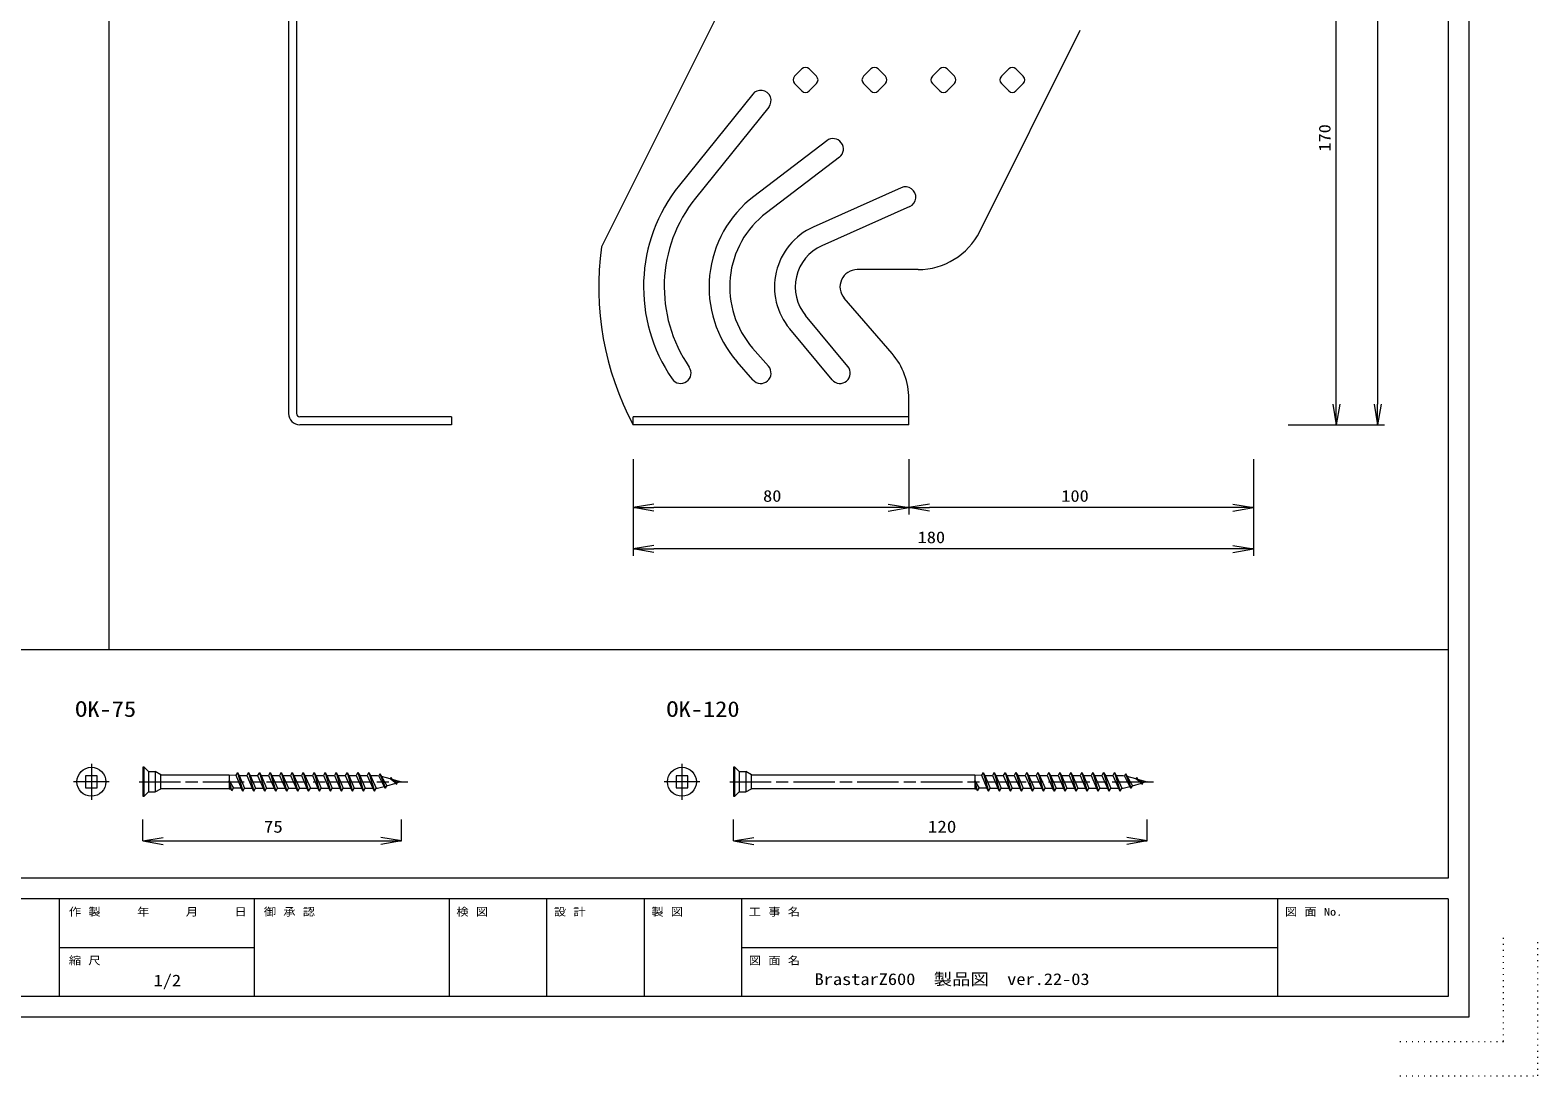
# Model space of a CAD drawing. Units: millimetres on the paper. Extents: x -420 to 420, y -297 to 297.
# Drawn here: x -17.5 to 420, y -297 to 6.2 of the extents above; entities that cross this region are included whole.
import ezdxf
from ezdxf.enums import TextEntityAlignment as Align

# ---------------------------------------------------------------- set-up
doc = ezdxf.new("R2010")
doc.units = ezdxf.units.MM
doc.linetypes.add('CHAIN', pattern=[18.5, 12, -1.5, 3.5, -1.5])
doc.linetypes.add('DOTTED', pattern=[1.75, 0.25, -1.5])
for name, color, linetype, lineweight in [('0-0__0-1_レイヤ15', 7, 'Continuous', 13), ('0-1__0-2_レイヤ14', 7, 'Continuous', 13), ('0-2__0-3_レイヤ0', 2, 'Continuous', 13), ('0-3_ADD_LINE', 9, 'DOTTED', 13)]:
    doc.layers.add(name, color=color, linetype=linetype, lineweight=lineweight)
doc.styles.add('ＭＳ ゴシック', font='')
doc.styles.get('ＭＳ ゴシック').set_extended_font_data('MS Gothic')

msp = doc.modelspace()

# ---------------------------------------------------------------- linework, layer by layer
at = {"layer": '0-0__0-1_レイヤ15', "color": 2}
for p, q in [((394, -245.716), (-394, -245.716)), ((-9.051, -245.716), (-9.051, -274)), ((47.518, -245.716), (47.518, -274)), ((104.086, -245.716), (104.086, -274)), ((132.37, -245.716), (132.37, -274)), ((160.655, -245.716), (160.655, -274)), ((188.939, -245.716), (188.939, -274)), ((344.503, -245.716), (344.503, -274)), ((394, -245.716), (394, -274)), ((47.518, -259.858), (-9.051, -259.858)), ((344.503, -259.858), (188.939, -259.858)), ((394, -274), (-394, -274))]:
    msp.add_line(p, q, dxfattribs=at)
msp.add_lwpolyline([(400, 280), (400, -280), (-400, -280)], dxfattribs=at)
at = {"layer": '0-1__0-2_レイヤ14', "color": 4}
for p, q in [((5.38, 274), (5.38, -173.332)), ((394, 274), (394, -239.716)), ((394, -239.716), (-394, -239.716))]:
    msp.add_line(p, q, dxfattribs=at)
at = {"layer": '0-2__0-3_レイヤ0'}
for p, q in [((57.522, 161.803), (57.522, -104.897)), ((59.822, 161.803), (59.822, -104.897)), ((243.702, 134.164), (148.315, -56.61)), ((258.05, -52.141), (287.243, 6.246)), ((206.461, -5.015), (204.34, -7.136)), ((210.704, -7.136), (208.583, -5.015)), ((226.461, -5.015), (224.34, -7.136)), ((230.704, -7.136), (228.583, -5.015)), ((246.461, -5.015), (244.34, -7.136)), ((250.704, -7.136), (248.583, -5.015)), ((266.461, -5.015), (264.34, -7.136)), ((270.704, -7.136), (268.583, -5.015)), ((192.186, -12.315), (170.921, -38.712)), ((204.34, -9.257), (206.461, -11.379)), ((208.583, -11.379), (210.704, -9.257)), ((224.34, -9.257), (226.461, -11.379)), ((228.583, -11.379), (230.704, -9.257)), ((244.34, -9.257), (246.461, -11.379)), ((248.583, -11.379), (250.704, -9.257)), ((264.34, -9.257), (266.461, -11.379)), ((268.583, -11.379), (270.704, -9.257)), ((196.858, -16.079), (175.593, -42.476)), ((213.704, -25.81), (192.523, -41.947)), ((217.34, -30.583), (196.159, -46.719)), ((235.299, -39.457), (209.779, -50.846)), ((237.745, -44.936), (212.224, -56.325)), ((240.161, -63.197), (222.522, -63.197)), ((232.653, -87.564), (218.739, -71.466)), ((219.827, -91.277), (207.533, -76.517)), ((215.217, -95.117), (202.923, -80.357)), ((196.782, -91.224), (192.179, -85.95)), ((192.262, -95.169), (187.659, -89.895)), ((237.522, -108.197), (237.522, -100.642)), ((104.822, -105.897), (60.822, -105.897)), ((104.822, -108.197), (60.822, -108.197)), ((104.822, -105.897), (104.822, -108.197)), ((157.522, -108.197), (157.522, -105.897)), ((237.522, -105.897), (157.522, -105.897)), ((237.522, -108.197), (157.522, -108.197)), ((15.654, -207.532), (15.254, -207.532)), ((15.654, -207.532), (16.904, -208.782)), ((16.904, -208.782), (18.86, -208.782)), ((20.454, -209.702), (18.86, -208.782)), ((40.254, -209.702), (40.254, -213.762)), ((42.687, -209.032), (42.259, -209.773)), ((42.687, -209.032), (43.178, -209.882)), ((42.687, -209.032), (44.277, -214.432)), ((43.178, -209.882), (44.768, -213.582)), ((43.178, -209.882), (45.376, -209.882)), ((45.867, -209.032), (45.376, -209.882)), ((45.376, -209.882), (46.966, -213.582)), ((45.867, -209.032), (46.358, -209.882)), ((45.867, -209.032), (47.457, -214.432)), ((46.358, -209.882), (47.948, -213.582)), ((46.358, -209.882), (48.556, -209.882)), ((49.047, -209.032), (48.556, -209.882)), ((48.556, -209.882), (50.146, -213.582)), ((49.047, -209.032), (49.538, -209.882)), ((49.047, -209.032), (50.637, -214.432)), ((49.538, -209.882), (51.128, -213.582)), ((49.538, -209.882), (51.736, -209.882)), ((52.227, -209.032), (51.736, -209.882)), ((51.736, -209.882), (53.326, -213.582)), ((52.227, -209.032), (52.718, -209.882)), ((52.227, -209.032), (53.817, -214.432)), ((52.718, -209.882), (54.308, -213.582)), ((52.718, -209.882), (54.916, -209.882)), ((55.407, -209.032), (54.916, -209.882)), ((54.916, -209.882), (56.506, -213.582)), ((55.407, -209.032), (55.898, -209.882)), ((55.407, -209.032), (56.997, -214.432)), ((55.898, -209.882), (57.488, -213.582)), ((55.898, -209.882), (58.096, -209.882)), ((58.587, -209.032), (58.096, -209.882)), ((58.096, -209.882), (59.686, -213.582)), ((58.587, -209.032), (59.078, -209.882)), ((58.587, -209.032), (60.177, -214.432)), ((59.078, -209.882), (60.668, -213.582)), ((59.078, -209.882), (61.276, -209.882)), ((61.767, -209.032), (61.276, -209.882)), ((61.276, -209.882), (62.866, -213.582)), ((61.767, -209.032), (62.258, -209.882)), ((61.767, -209.032), (63.357, -214.432)), ((62.258, -209.882), (63.848, -213.582)), ((62.258, -209.882), (64.456, -209.882)), ((64.947, -209.032), (64.456, -209.882)), ((64.456, -209.882), (66.046, -213.582)), ((64.947, -209.032), (65.438, -209.882)), ((64.947, -209.032), (66.537, -214.432)), ((65.438, -209.882), (67.028, -213.582)), ((65.438, -209.882), (67.636, -209.882)), ((68.127, -209.032), (67.636, -209.882)), ((67.636, -209.882), (69.226, -213.582)), ((68.127, -209.032), (68.618, -209.882)), ((68.127, -209.032), (69.717, -214.432)), ((68.618, -209.882), (70.208, -213.582)), ((68.618, -209.882), (70.816, -209.882)), ((71.307, -209.032), (70.816, -209.882)), ((70.816, -209.882), (72.406, -213.582)), ((71.307, -209.032), (71.798, -209.882)), ((71.307, -209.032), (72.897, -214.432)), ((71.798, -209.882), (73.388, -213.582)), ((71.798, -209.882), (73.996, -209.882)), ((74.487, -209.032), (73.996, -209.882)), ((73.996, -209.882), (75.586, -213.582)), ((74.487, -209.032), (74.978, -209.882)), ((74.487, -209.032), (76.077, -214.432)), ((74.978, -209.882), (76.568, -213.582)), ((74.978, -209.882), (77.176, -209.882)), ((77.667, -209.032), (77.176, -209.882)), ((77.176, -209.882), (78.766, -213.582)), ((77.667, -209.032), (78.158, -209.882)), ((77.667, -209.032), (79.257, -214.432)), ((78.158, -209.882), (79.748, -213.582)), ((78.158, -209.882), (80.356, -209.882)), ((80.847, -209.032), (80.356, -209.882)), ((80.356, -209.882), (81.946, -213.582)), ((80.847, -209.032), (81.338, -209.882)), ((80.847, -209.032), (82.437, -214.432)), ((81.338, -209.882), (82.928, -213.582)), ((81.338, -209.882), (83.349, -209.882)), ((83.349, -209.882), (83.686, -209.972)), ((84.027, -209.382), (83.686, -209.972)), ((84.027, -209.382), (84.493, -210.188)), ((84.027, -209.382), (85.617, -213.609)), ((187.01, -207.532), (186.61, -207.532)), ((187.01, -207.532), (188.26, -208.782)), ((188.26, -208.782), (190.217, -208.782)), ((191.81, -209.702), (190.217, -208.782)), ((256.61, -209.702), (256.61, -213.762)), ((259.043, -209.032), (258.615, -209.773)), ((259.043, -209.032), (259.534, -209.882)), ((259.043, -209.032), (260.633, -214.432)), ((259.534, -209.882), (261.124, -213.582)), ((259.534, -209.882), (261.733, -209.882)), ((262.223, -209.032), (261.733, -209.882)), ((261.733, -209.882), (263.323, -213.582)), ((262.223, -209.032), (262.714, -209.882)), ((262.223, -209.032), (263.813, -214.432)), ((262.714, -209.882), (264.304, -213.582)), ((262.714, -209.882), (264.913, -209.882)), ((265.403, -209.032), (264.913, -209.882)), ((264.913, -209.882), (266.503, -213.582)), ((265.403, -209.032), (265.894, -209.882)), ((265.403, -209.032), (266.993, -214.432)), ((265.894, -209.882), (267.484, -213.582)), ((265.894, -209.882), (268.093, -209.882)), ((268.583, -209.032), (268.093, -209.882)), ((268.093, -209.882), (269.683, -213.582)), ((268.583, -209.032), (269.074, -209.882)), ((268.583, -209.032), (270.173, -214.432)), ((269.074, -209.882), (270.664, -213.582)), ((269.074, -209.882), (271.273, -209.882)), ((271.763, -209.032), (271.273, -209.882)), ((271.273, -209.882), (272.863, -213.582)), ((271.763, -209.032), (272.254, -209.882)), ((271.763, -209.032), (273.353, -214.432)), ((272.254, -209.882), (273.844, -213.582)), ((272.254, -209.882), (274.453, -209.882)), ((274.943, -209.032), (274.453, -209.882)), ((274.453, -209.882), (276.043, -213.582)), ((274.943, -209.032), (275.434, -209.882)), ((274.943, -209.032), (276.533, -214.432)), ((275.434, -209.882), (277.024, -213.582)), ((275.434, -209.882), (277.633, -209.882)), ((278.123, -209.032), (277.633, -209.882)), ((277.633, -209.882), (279.223, -213.582)), ((278.123, -209.032), (278.614, -209.882)), ((278.123, -209.032), (279.713, -214.432)), ((278.614, -209.882), (280.204, -213.582)), ((278.614, -209.882), (280.813, -209.882)), ((281.303, -209.032), (280.813, -209.882)), ((280.813, -209.882), (282.403, -213.582)), ((281.303, -209.032), (281.794, -209.882)), ((281.303, -209.032), (282.893, -214.432)), ((281.794, -209.882), (283.384, -213.582)), ((281.794, -209.882), (283.993, -209.882)), ((284.483, -209.032), (283.993, -209.882)), ((283.993, -209.882), (285.583, -213.582)), ((284.483, -209.032), (284.974, -209.882)), ((284.483, -209.032), (286.073, -214.432)), ((284.974, -209.882), (286.564, -213.582)), ((284.974, -209.882), (287.173, -209.882)), ((287.663, -209.032), (287.173, -209.882)), ((287.173, -209.882), (288.763, -213.582)), ((287.663, -209.032), (288.154, -209.882)), ((287.663, -209.032), (289.253, -214.432)), ((288.154, -209.882), (289.744, -213.582)), ((288.154, -209.882), (290.353, -209.882)), ((290.843, -209.032), (290.353, -209.882)), ((290.353, -209.882), (291.943, -213.582)), ((290.843, -209.032), (291.334, -209.882)), ((290.843, -209.032), (292.433, -214.432)), ((291.334, -209.882), (292.924, -213.582)), ((291.334, -209.882), (293.533, -209.882)), ((294.023, -209.032), (293.533, -209.882)), ((293.533, -209.882), (295.123, -213.582)), ((294.023, -209.032), (294.514, -209.882)), ((294.023, -209.032), (295.613, -214.432)), ((294.514, -209.882), (296.104, -213.582)), ((294.514, -209.882), (296.713, -209.882)), ((297.203, -209.032), (296.713, -209.882)), ((296.713, -209.882), (298.303, -213.582)), ((297.203, -209.032), (297.694, -209.882)), ((297.203, -209.032), (298.793, -214.432)), ((297.694, -209.882), (299.284, -213.582)), ((297.694, -209.882), (299.706, -209.882)), ((299.706, -209.882), (300.043, -209.972)), ((300.383, -209.382), (300.043, -209.972)), ((300.383, -209.382), (300.849, -210.188)), ((300.383, -209.382), (301.973, -213.609)), ((2.019, -210.032), (-1.381, -210.032)), ((2.019, -213.432), (2.019, -210.032)), ((40.254, -213.762), (20.454, -213.762)), ((41.097, -214.332), (40.254, -211.418)), ((41.097, -214.332), (40.747, -213.725)), ((41.097, -214.332), (41.53, -213.582)), ((43.786, -213.582), (41.53, -213.582)), ((44.277, -214.432), (43.786, -213.582)), ((44.277, -214.432), (44.768, -213.582)), ((44.768, -213.582), (46.966, -213.582)), ((47.457, -214.432), (46.966, -213.582)), ((47.457, -214.432), (47.948, -213.582)), ((47.948, -213.582), (50.146, -213.582)), ((50.637, -214.432), (50.146, -213.582)), ((50.637, -214.432), (51.128, -213.582)), ((51.128, -213.582), (53.326, -213.582)), ((53.817, -214.432), (53.326, -213.582)), ((53.817, -214.432), (54.308, -213.582)), ((54.308, -213.582), (56.506, -213.582)), ((56.997, -214.432), (56.506, -213.582)), ((56.997, -214.432), (57.488, -213.582)), ((57.488, -213.582), (59.686, -213.582)), ((60.177, -214.432), (59.686, -213.582)), ((60.177, -214.432), (60.668, -213.582)), ((60.668, -213.582), (62.866, -213.582)), ((63.357, -214.432), (62.866, -213.582)), ((63.357, -214.432), (63.848, -213.582)), ((63.848, -213.582), (66.046, -213.582)), ((66.537, -214.432), (66.046, -213.582)), ((66.537, -214.432), (67.028, -213.582)), ((67.028, -213.582), (69.226, -213.582)), ((69.717, -214.432), (69.226, -213.582)), ((69.717, -214.432), (70.208, -213.582)), ((70.208, -213.582), (72.406, -213.582)), ((72.897, -214.432), (72.406, -213.582)), ((72.897, -214.432), (73.388, -213.582)), ((73.388, -213.582), (75.586, -213.582)), ((76.077, -214.432), (75.586, -213.582)), ((76.077, -214.432), (76.568, -213.582)), ((76.568, -213.582), (78.766, -213.582)), ((79.257, -214.432), (78.766, -213.582)), ((79.257, -214.432), (79.748, -213.582)), ((79.748, -213.582), (81.946, -213.582)), ((82.437, -214.432), (81.946, -213.582)), ((82.437, -214.432), (82.928, -213.582)), ((82.928, -213.582), (83.349, -213.582)), ((85.617, -213.609), (85.299, -213.059)), ((85.617, -213.609), (86.051, -212.858)), ((87.207, -210.447), (86.973, -210.853)), ((87.207, -210.447), (87.527, -211.001)), ((88.608, -212.173), (87.527, -211.001)), ((88.797, -212.5), (88.608, -212.173)), ((88.797, -212.5), (89.055, -212.053)), ((173.375, -210.032), (169.975, -210.032)), ((173.375, -213.432), (173.375, -210.032)), ((256.61, -213.762), (191.81, -213.762)), ((257.453, -214.332), (256.61, -211.418)), ((257.453, -214.332), (257.103, -213.725)), ((257.453, -214.332), (257.886, -213.582)), ((260.143, -213.582), (257.886, -213.582)), ((260.633, -214.432), (260.143, -213.582)), ((260.633, -214.432), (261.124, -213.582)), ((261.124, -213.582), (263.323, -213.582)), ((263.813, -214.432), (263.323, -213.582)), ((263.813, -214.432), (264.304, -213.582)), ((264.304, -213.582), (266.503, -213.582)), ((266.993, -214.432), (266.503, -213.582)), ((266.993, -214.432), (267.484, -213.582)), ((267.484, -213.582), (269.683, -213.582)), ((270.173, -214.432), (269.683, -213.582)), ((270.173, -214.432), (270.664, -213.582)), ((270.664, -213.582), (272.863, -213.582)), ((273.353, -214.432), (272.863, -213.582)), ((273.353, -214.432), (273.844, -213.582)), ((273.844, -213.582), (276.043, -213.582)), ((276.533, -214.432), (276.043, -213.582)), ((276.533, -214.432), (277.024, -213.582)), ((277.024, -213.582), (279.223, -213.582)), ((279.713, -214.432), (279.223, -213.582)), ((279.713, -214.432), (280.204, -213.582)), ((280.204, -213.582), (282.403, -213.582)), ((282.893, -214.432), (282.403, -213.582)), ((282.893, -214.432), (283.384, -213.582)), ((283.384, -213.582), (285.583, -213.582)), ((286.073, -214.432), (285.583, -213.582)), ((286.073, -214.432), (286.564, -213.582)), ((286.564, -213.582), (288.763, -213.582)), ((289.253, -214.432), (288.763, -213.582)), ((289.253, -214.432), (289.744, -213.582)), ((289.744, -213.582), (291.943, -213.582)), ((292.433, -214.432), (291.943, -213.582)), ((292.433, -214.432), (292.924, -213.582)), ((292.924, -213.582), (295.123, -213.582)), ((295.613, -214.432), (295.123, -213.582)), ((295.613, -214.432), (296.104, -213.582)), ((296.104, -213.582), (298.303, -213.582)), ((298.793, -214.432), (298.303, -213.582)), ((298.793, -214.432), (299.284, -213.582)), ((299.284, -213.582), (299.706, -213.582)), ((301.973, -213.609), (301.656, -213.059)), ((301.973, -213.609), (302.407, -212.858)), ((303.563, -210.447), (303.329, -210.853)), ((303.563, -210.447), (303.883, -211.001)), ((304.965, -212.173), (303.883, -211.001)), ((305.153, -212.5), (304.965, -212.173)), ((305.153, -212.5), (305.412, -212.053)), ((15.654, -215.932), (16.904, -214.682)), ((187.01, -215.932), (188.26, -214.682))]:
    msp.add_line(p, q, dxfattribs=at)
at = {"layer": '0-2__0-3_レイヤ0', "color": 7}
for p, q in [((373.522, 155.803), (373.522, -102.197)), ((361.522, -102.197), (361.522, 55.803)), ((360.522, -102.197), (361.522, -108.197)), ((361.522, -108.197), (361.522, -102.197)), ((362.522, -102.197), (361.522, -108.197)), ((372.522, -102.197), (373.522, -108.197)), ((373.522, -108.197), (373.522, -102.197)), ((374.522, -102.197), (373.522, -108.197)), ((347.522, -108.197), (375.522, -108.197)), ((157.522, -118.197), (157.522, -146.197)), ((237.522, -118.197), (237.522, -134.197)), ((337.522, -118.197), (337.522, -146.197)), ((163.522, -131.197), (157.522, -132.197)), ((231.522, -131.197), (237.522, -132.197)), ((243.522, -131.197), (237.522, -132.197)), ((331.522, -131.197), (337.522, -132.197)), ((157.522, -132.197), (163.522, -132.197)), ((163.522, -133.197), (157.522, -132.197)), ((231.522, -132.197), (163.522, -132.197)), ((237.522, -132.197), (231.522, -132.197)), ((231.522, -133.197), (237.522, -132.197)), ((237.522, -132.197), (243.522, -132.197)), ((243.522, -133.197), (237.522, -132.197)), ((331.522, -132.197), (243.522, -132.197)), ((337.522, -132.197), (331.522, -132.197)), ((331.522, -133.197), (337.522, -132.197)), ((163.522, -143.197), (157.522, -144.197)), ((157.522, -144.197), (163.522, -144.197)), ((163.522, -145.197), (157.522, -144.197)), ((331.522, -144.197), (163.522, -144.197)), ((331.522, -143.197), (337.522, -144.197)), ((337.522, -144.197), (331.522, -144.197)), ((331.522, -145.197), (337.522, -144.197))]:
    msp.add_line(p, q, dxfattribs=at)
at = {"layer": '0-2__0-3_レイヤ0', "color": 4}
for p, q in [((-394, -173.332), (394, -173.332)), ((15.254, -228.877), (15.254, -222.664)), ((90.254, -228.877), (90.254, -222.664)), ((186.61, -228.877), (186.61, -222.664)), ((306.61, -228.877), (306.61, -222.664)), ((15.254, -228.877), (21.162, -227.835)), ((15.254, -228.877), (90.254, -228.877)), ((15.254, -228.877), (21.162, -229.919)), ((90.254, -228.877), (84.345, -227.835)), ((90.254, -228.877), (84.345, -229.919)), ((186.61, -228.877), (192.519, -227.835)), ((186.61, -228.877), (306.61, -228.877)), ((186.61, -228.877), (192.519, -229.919)), ((306.61, -228.877), (300.701, -227.835)), ((306.61, -228.877), (300.701, -229.919))]:
    msp.add_line(p, q, dxfattribs=at)
at = {"layer": '0-2__0-3_レイヤ0', "color": 4, "linetype": 'CHAIN'}
for p, q in [((0.319, -206.532), (0.319, -216.932)), ((171.675, -206.532), (171.675, -216.932)), ((5.519, -211.732), (-4.881, -211.732)), ((14.163, -211.732), (92.114, -211.732)), ((176.875, -211.732), (166.475, -211.732)), ((185.519, -211.732), (308.471, -211.732))]:
    msp.add_line(p, q, dxfattribs=at)
at = {"layer": '0-2__0-3_レイヤ0'}
for points in [[(15.254, -207.532), (15.254, -215.932), (15.654, -215.932), (15.654, -207.532)], [(16.904, -208.782), (16.904, -214.682), (18.86, -214.682)], [(18.86, -208.782), (18.86, -214.682), (20.454, -213.762)], [(20.454, -213.762), (20.454, -209.702), (40.254, -209.702)], [(40.254, -209.702), (42.259, -209.773), (43.786, -213.582)], [(83.349, -213.582), (85.299, -213.059), (83.686, -209.972)], [(186.61, -207.532), (186.61, -215.932), (187.01, -215.932), (187.01, -207.532)], [(188.26, -208.782), (188.26, -214.682), (190.217, -214.682)], [(190.217, -208.782), (190.217, -214.682), (191.81, -213.762)], [(191.81, -213.762), (191.81, -209.702), (256.61, -209.702)], [(256.61, -209.702), (258.615, -209.773), (260.143, -213.582)], [(299.706, -213.582), (301.656, -213.059), (300.043, -209.972)], [(-1.381, -210.032), (-1.381, -213.432), (2.019, -213.432)], [(40.254, -213.762), (40.747, -213.725), (40.254, -211.418), (41.53, -213.582)], [(169.975, -210.032), (169.975, -213.432), (173.375, -213.432)], [(256.61, -213.762), (257.103, -213.725), (256.61, -211.418), (257.886, -213.582)]]:
    msp.add_lwpolyline(points, dxfattribs=at)
for points in [[(84.493, -210.188), (86.051, -212.858), (88.608, -212.173), (86.973, -210.853)], [(87.527, -211.001), (90.254, -211.732), (89.055, -212.053)], [(300.849, -210.188), (302.407, -212.858), (304.965, -212.173), (303.329, -210.853)], [(303.883, -211.001), (306.61, -211.732), (305.412, -212.053)]]:
    msp.add_lwpolyline(points, close=True, dxfattribs=at)
for centre in [(0.319, -211.732), (171.675, -211.732)]:
    msp.add_circle(centre, 4.2, dxfattribs=at)
for centre, radius, start, end in [((205.401, -8.197), 1.5, 135, 225), ((207.522, -6.075), 1.5, 45, 135), ((209.643, -8.197), 1.5, 315, 45), ((225.401, -8.197), 1.5, 135, 225), ((227.522, -6.075), 1.5, 45, 135), ((229.643, -8.197), 1.5, 315, 45), ((245.401, -8.197), 1.5, 135, 225), ((247.522, -6.075), 1.5, 45, 135), ((249.643, -8.197), 1.5, 315, 45), ((265.401, -8.197), 1.5, 135, 225), ((267.522, -6.075), 1.5, 45, 135), ((269.643, -8.197), 1.5, 315, 45), ((194.522, -14.197), 3, 321.14594, 141.14594), ((207.522, -10.318), 1.5, 225, 315), ((227.522, -10.318), 1.5, 225, 315), ((247.522, -10.318), 1.5, 225, 315), ((267.522, -10.318), 1.5, 225, 315), ((215.522, -28.197), 3, 307.3021, 127.3021), ((207.522, -68.197), 47, 141.14594, 214.62354), ((236.522, -42.197), 3, 294.04962, 114.04963), ((207.522, -68.197), 41, 141.14594, 214.62354), ((212.522, -68.197), 33, 127.3021, 221.11209), ((212.522, -68.197), 27, 127.3021, 221.11209), ((217.522, -68.197), 19, 114.04963, 219.79185), ((240.161, -43.197), 20, 270, 333.43495), ((232.522, -68.197), 85, 172.16526, 208.07249), ((217.522, -68.197), 13, 114.04963, 219.71514), ((222.522, -68.197), 5, 90, 220.83872), ((171.314, -93.197), 3, 214.62354, 34.62354), ((194.522, -93.197), 3, 221.11209, 41.11209), ((217.522, -93.197), 3, 219.79185, 39.79185), ((217.522, -100.642), 20, 0, 40.83872), ((60.822, -104.897), 3.3, 180, 270), ((60.822, -104.897), 1, 180, 270)]:
    msp.add_arc(centre, radius, start, end, dxfattribs=at)
at = {"layer": '0-3_ADD_LINE'}
for p, q in [((410, -287), (410, -257)), ((380, -287), (410, -287))]:
    msp.add_line(p, q, dxfattribs=at)
msp.add_lwpolyline([(380, -297), (420, -297), (420, -257)], dxfattribs=at)

# ---------------------------------------------------------------- texts
at = {"layer": '0-0__0-1_レイヤ15', "style": 'ＭＳ ゴシック', "width": 1.15}
for s, p in [('作', (-6.222, -251.244)), ('製', (-0.566, -251.244)), ('年', (13.577, -251.244)), ('月', (27.719, -251.244)), ('日', (41.861, -251.244)), ('御', (50.346, -251.244)), ('承', (56.003, -251.244)), ('認', (61.66, -251.244)), ('検', (106.208, -251.244)), ('図', (111.865, -251.244)), ('設', (134.492, -251.244)), ('計', (140.149, -251.244)), ('製', (162.776, -251.244)), ('図', (168.433, -251.244)), ('工', (191.061, -251.244)), ('事', (196.718, -251.244)), ('名', (202.374, -251.244)), ('図', (346.624, -251.244)), ('面', (352.281, -251.244)), ('No.', (357.938, -251.244)), ('縮', (-6.222, -265.387)), ('尺', (-0.566, -265.387)), ('図', (191.061, -265.387)), ('面', (196.718, -265.387)), ('名', (202.374, -265.387))]:
    msp.add_text(s, height=2.265, dxfattribs=at).set_placement(p, align=Align.BOTTOM_LEFT)
at = {"layer": '0-1__0-2_レイヤ14', "style": 'ＭＳ ゴシック', "width": 1.15}
for s, p in [('BrastarZ600\u3000製品図\u3000ver.22-03', (210.153, -271.686)), ('1/2', (18.377, -272.063))]:
    msp.add_text(s, height=3.397, dxfattribs=at).set_placement(p, align=Align.BOTTOM_LEFT)
at = {"layer": '0-2__0-3_レイヤ0', "color": 7, "style": 'ＭＳ ゴシック', "width": 1.15}
msp.add_text('170', height=3.397, rotation=90, dxfattribs=at).set_placement((360.868, -28.988), align=Align.BOTTOM_LEFT)
for s, height, p in [('80', 3.397, (195.205, -131.543)), ('100', 3.397, (281.73, -131.543)), ('180', 3.397, (240.047, -143.543)), ('OK-75', 4.529, (-4.415, -194.26)), ('OK-120', 4.529, (167.13, -194.26))]:
    msp.add_text(s, height=height, dxfattribs=at).set_placement(p, align=Align.BOTTOM_LEFT)
at = {"layer": '0-2__0-3_レイヤ0', "color": 4, "style": 'ＭＳ ゴシック', "width": 1.15}
for s, p in [('75', (50.354, -227.552)), ('120', (243.01, -227.552))]:
    msp.add_text(s, height=3.519, dxfattribs=at).set_placement(p, align=Align.BOTTOM_LEFT)

doc.saveas('drawing.dxf')
